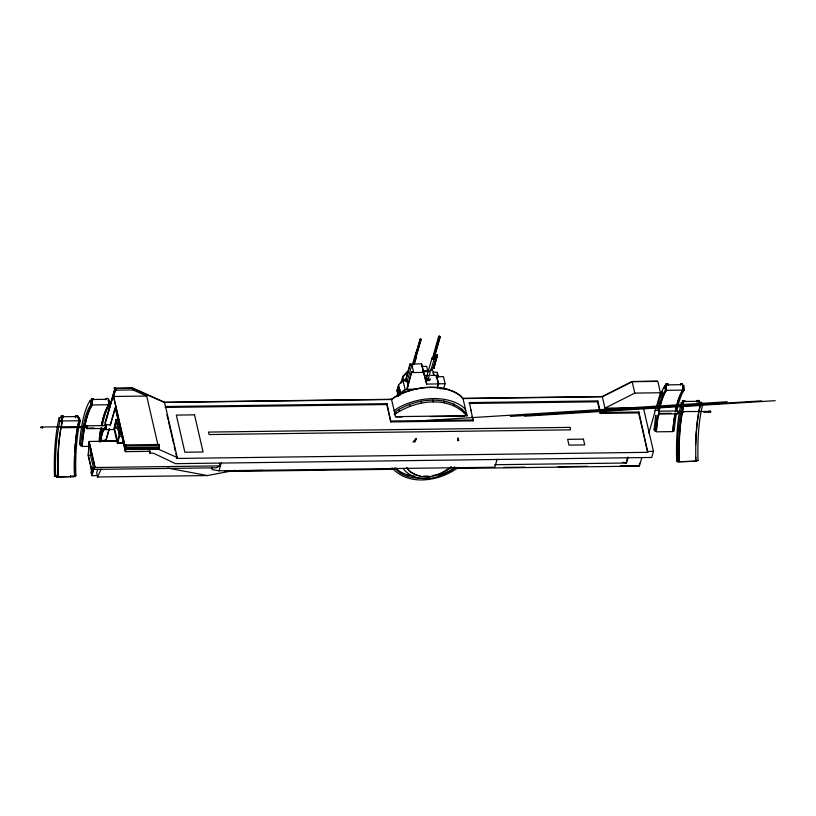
<?xml version="1.0" encoding="UTF-8"?>
<svg xmlns="http://www.w3.org/2000/svg" width="816" height="816" viewBox="0 0 816 816"><rect width="100%" height="100%" fill="white"/><g stroke="black" fill="none" stroke-linecap="round" stroke-linejoin="round"><path stroke-width="1.22" d="M114.424 428.176L116.127 421.26L119.401 434.459L117.698 441.374L114.424 428.176L118.177 428.135M117.861 443.068L119.83 433.908L116.576 419.75L115.974 419.567L113.995 428.726L117.259 442.884L124.165 442.986M42.667 427.768L42.616 427.033L87.026 426.452L86.72 427.268M100.868 441.13L100.929 437.264L103.224 429.236L103.979 429.675L104.56 427.635M101.408 441.599L101.592 437.947M117.167 441.089L89.138 441.456L88.199 455.654L91.372 469.435L216.22 467.813L219.983 465.885L219.412 463.406M88.393 455.491L89.23 442.843L94.789 466.997L91.433 468.71L88.393 455.491L90.596 455.471L93.361 467.486M90.596 455.471L91.015 449.147M91.647 466.936L91.168 472.658L91.871 475.677L96.961 475.616M456.277 468.476L639.387 466.099L639.509 463.213M457.786 440.446L458.021 437.947L458.857 440.589M457.868 440.793L458.092 438.294M84.456 427.39A68.575 17.503 89.3 0 0 82.722 439.171L82.1 445.75L80.651 445.76L81.284 439.181A68.575 17.503 89.3 0 1 83.008 427.411M99.929 442.282L100.246 438.967A68.513 17.493 89.3 0 1 101.755 428.431M658.165 415.273A68.513 17.493 89.3 0 0 656.88 424.555L656.248 431.185L655.279 431.195L654.085 429.553L655.717 415.222M654.83 428.533L654.881 429.838M655.279 431.195L655.921 424.565A68.513 17.493 89.3 0 1 657.206 415.283M673.404 424.31L672.772 430.889L674.22 430.868L674.852 424.289A68.575 17.503 89.3 0 1 676.362 413.743M86.455 426.35C87.577 422.433 87.373 431.848 86.445 427.258M114.75 389.946C114.128 390.548 118.555 389.671 114.76 390.436M708.788 411.254L708.808 412.162L703.79 412.223M397.055 396.607L397.82 391.578L396.964 390.599L398.555 385.06L402.869 379.868L405.807 379.828M432.429 358.52L438.712 336.304L439.477 336.151L440.059 337.232L433.867 358.826L433.102 358.979L432.521 357.898M438.712 336.304L438.62 336.937L440.059 337.232M105.315 425.697L105.713 424.942L105.682 428.451L86.873 428.696M677.698 412.651L677.698 411.59L709.073 411.437M710.471 412.009L710.542 411.121L710.603 412.182L709.073 411.978M59.15 417.812L57.926 423.382A73.195 18.686 89.3 0 0 54.315 469.067L54.488 476.299L57.946 476.044L57.773 469.057A68.707 17.534 89.3 0 1 61.169 426.187L62.312 420.985L61.465 417.782L59.15 417.812L59.996 421.015L58.854 426.217A68.707 17.534 89.3 0 0 55.457 469.088L55.631 476.075L54.488 476.299M63.24 417.721L63.22 415.925L61.21 415.946L61.231 417.751M62.995 416.915L63.22 415.925M75.511 415.762L75.521 417.629L75.511 415.762L77.755 415.732L79.101 420.75A68.003 17.36 89.3 0 0 77.857 426.411M77.52 416.792L77.755 415.732M77.938 424.922L78.622 421.811M79.101 425.952L80.243 420.75L79.397 417.557L78.01 417.578L78.571 419.699M656.87 408.52L661.409 392.241L664.938 385.54L665.907 385.519L666.427 390.038L664.754 392.72A68.513 17.493 89.3 0 0 659.073 410.397M681.329 402.553L680.105 408.122A73.185 18.686 89.3 0 0 676.495 453.798L676.668 461.02L679.198 460.775L679.024 453.798A68.707 17.544 89.3 0 1 682.411 410.927L683.553 405.725L682.717 402.533L681.329 402.553L682.166 405.746L681.023 410.938A68.707 17.544 89.3 0 0 677.637 453.818L677.81 460.795L679.198 460.775M684.94 401.472L684.706 400.666L682.462 400.697L682.472 402.563M684.471 401.727L684.706 400.666M696.782 401.492L697.007 400.503L699.006 400.483L700.352 405.491A68.003 17.36 89.3 0 0 699.098 411.152M697.027 402.308L697.007 400.503M699.006 400.483L699.026 402.278M698.955 410.713L700.097 405.511L699.261 402.308L701.576 402.278L702.423 405.481L701.281 410.683A68.707 17.534 89.3 0 0 697.884 453.553L698.057 460.54L694.6 460.795L698.057 460.54M467.14 416.089L462.937 398.351L460.877 395.964A48.175 30.131 -13 0 0 395.026 396.8L391.527 399.279L164.526 402.227L132.518 387.977L114.995 388.212L105.121 422.617L105.274 425.83M101.041 437.529L103.275 429.767L104.02 430.205L104.652 428.023M105.254 422.851L114.985 388.906L115.27 390.109L113.455 396.423L125.746 449.789L125.409 450.952L115.342 407.235L110.323 424.738L106.243 424.789M101.327 437.029L103.183 430.542M105.876 421.178L115.26 388.426M638.908 412.019L638.642 412.916L600.209 413.416L600.464 412.519L638.908 412.019L647.72 452.329L177.011 458.449L177.266 457.562L158.977 449.422L159.14 444.475L126.082 444.914L125.368 447.423L113.638 396.474L115.444 390.17L114.995 388.212M93.595 468.812L91.871 474.82L91.341 472.535L92.341 469.312M91.871 475.677L93.911 468.557M109.232 428.553L105.774 440.599L104.03 440.018M97.706 469.292L96.665 472.933L97.594 476.993L207.376 475.565L234.773 470.312M109.222 429.267L105.825 441.109L99.807 440.579M110.242 425.707L115.342 407.939L125.409 451.656L150.45 451.33L149.92 453.186L153.296 453.145L175.522 463.661L651.698 457.47L653.453 451.36L643.385 407.643L604.952 408.143L602.269 396.535L632.125 381.48L657.747 381.143L660.419 392.761L648.853 433.092M125.409 451.656L126.082 444.914M158.661 446.148L159.14 444.475M211.721 467.344L212.252 469.608L219.014 470.812L221.309 462.825M386.784 404.542L387.039 403.655L165.515 406.531L165.26 407.429L386.784 404.542L390.793 421.923L473.147 420.842L469.404 402.584L597.791 400.911L600.464 412.519M398.565 396.107L397.28 390.558L398.504 386.294L400.034 392.955L399.432 395.087M400.013 389.671L398.993 389.681L398.667 390.803L399.371 393.832L400.421 394.873M398.983 389.854L398.708 390.803L399.738 390.925M400.778 383.551L402.839 376.36L407.694 371.219M390.793 421.923L387.039 403.655M398.993 389.681L399.371 393.832L400.391 393.822M399.728 395.128L400.36 392.914L398.555 385.06M405.358 381.46L410.142 364.762L411.907 364.742L407.123 381.439L405.358 381.46L409.979 364.018L421.546 363.865L426.676 384.071L438.59 383.918L436.621 375.36L430.664 375.442M412.672 363.824L414.987 355.735M415.232 355.827L420.107 340.099L420.73 340.741L414.059 363.803M420.515 340.374C419.597 342.179 419.934 337.579 420.954 339.385L415.864 356.47L420.883 339.079M416.364 352.685L420.199 339.079M420.505 338.926L415.66 355.603L416.191 355.817M411.907 364.742L413.488 371.586L411.723 371.606L406.929 388.314L407.153 389.273L417.16 389.14M413.59 364.762L416.527 356.347L415.609 355.409M407.153 389.273L411.723 371.606M414.212 364.436L416.527 356.347M426.411 377.675L432.021 358.122M434.326 354.144L437.764 342.149M438.447 339.752L439.477 336.151M433.102 358.979L439.294 337.396M433.959 358.204L440.15 336.61M429.634 379.593L429.226 380.419L428.002 379.787L430.909 369.444C433.102 367.547 432.48 372.055 430.909 369.444M431.154 369.485L431.827 369.138L432.358 369.832L431.154 369.485L434.959 356.215L436.193 356.439L434.959 356.215M433.133 367.73L436.754 356.837L433.847 368.016L433.286 367.435M433.847 368.016L437.529 355.021C436.529 353.818 435.724 358.51 437.039 357.133M433.418 368.016L436.999 354.807M437.315 354.807L434 367.72M436.05 377.349L436.621 375.36M437.09 387.784L438.233 383.806L436.611 376.737L443.465 376.645L445.087 383.714L443.659 388.681M437.447 387.886L438.59 383.918M469.404 402.584L469.149 403.471L597.536 401.798L597.791 400.911M470.832 410.774L471.087 409.887M497.107 459.235L494.822 467.221L219.014 470.812M626.382 461.887L627.718 457.225M494.567 464.722L626.494 463.009L628.136 457.266M639.387 466.099L641.845 457.541M427.992 379.613L428.696 379.114M661.113 395.77L662.368 392.231L661.409 392.241M42.381 427.105C42.208 425.105 40.076 429.236 41.035 427.186M658.971 413.916L658.889 410.672M677.26 410.744C678.147 409.622 678.371 413.406 677.545 413.834L658.736 414.079M401.951 382L402.869 379.868L405.134 389.681L403.757 392.884M97.594 476.993L101.123 469.047M415.171 440.711L416.252 438.467L412.937 442.17M414.712 442.18L416.333 438.814L413.845 441.589M436.315 356.847L436.815 357.357M426.329 377.257L425.493 378.94L427.105 380.593L429.553 380.562L430.389 378.879M398.738 387.376L396.964 390.599L398.249 396.188M401.686 382.01L402.869 379.868M84.691 426.187A68.575 17.503 89.3 0 1 90.617 407.306L92.269 404.644L91.759 400.248L90.311 400.268L88.597 403.022A73.328 18.717 89.3 0 0 80.172 437.09L79.489 444.169L80.651 445.76M91.831 399.503L91.729 398.647L93.422 398.626L93.524 399.483L106.06 399.32L105.958 398.463L108.273 398.432L108.997 404.746A68.003 17.36 89.3 0 0 101.582 425.156M93.299 399.84L93.422 398.626M90.311 400.268L90.821 404.665L89.168 407.317A68.575 17.503 89.3 0 0 83.242 426.197M105.958 398.463L105.805 399.718M102.204 425.993A68.513 17.493 89.3 0 1 108.12 407.133L109.793 404.45L109.273 399.942L108.304 399.952L108.824 404.471L107.161 407.143A68.513 17.493 89.3 0 0 102.5 420.301M665.713 385.264L665.866 383.999L668.182 383.969L668.029 385.234L668.182 383.969M664.938 385.54L665.458 390.048L663.796 392.731A68.513 17.493 89.3 0 0 658.114 410.407M675.719 410.509A68.003 17.36 89.3 0 1 683.135 390.109L682.411 383.785L680.717 383.806L680.595 385.019M682.411 383.785L682.513 384.642M681.839 391.558L682.941 389.783L682.564 386.488M682.441 385.397L683.879 385.376L684.389 389.773L682.737 392.425A68.575 17.503 89.3 0 0 676.811 411.305M42.442 428.033L42.34 428.002M450.289 467.619L450.932 466.895M451.299 466.925C440.028 477.554 416.374 482.052 406.654 467.507M454.492 466.854C441.874 479.431 416.242 484.347 403.716 469.312M403.685 376.135L407.99 371.586M394.138 410.642L397.637 408.163A48.175 30.131 -13 0 1 463.498 407.337L465.559 409.714M466.721 414.242C450.585 394.016 415.946 397.749 395.689 411.55L396.117 413.406M394.271 414.712C414.416 400.36 448.596 394.791 466.405 415.405M449.29 468.323L440.344 473.433M455.756 467.364L451.064 470.689L438.498 475.789M458.194 467.456C440.018 481.144 408.51 486.683 392.027 467.823M400.36 392.914L405.134 389.681L409.04 389.63L408.877 391.15M420.954 339.385L420.271 339.395M420.73 340.741L419.679 340.323M91.372 469.435L95.135 467.507L219.983 465.885M604.952 408.143L634.797 393.098L660.419 392.761M415.966 353.053L415.517 353.838L416.211 354.093L416.66 353.308M416.18 353.95L416.507 353.389M399.371 393.659L400.279 393.261L399.697 390.793L398.667 390.803L399.442 390.629M432.827 475.646L439.345 473.892M399.646 392.72L400.503 392.486M56.416 476.146L56.437 477.044L74.684 476.493A68.003 17.36 89.3 0 1 77.622 427.615M74.746 476.024L75.878 475.799L75.704 468.823A68.707 17.544 89.3 0 1 78.866 427.156M56.437 477.044L74.684 476.493M676.668 461.02L677.872 460.734M677.657 460.775L677.688 461.785L695.936 461.234A68.003 17.36 89.3 0 1 698.873 412.355M695.936 461.234L677.688 461.785M428.39 476.085L423.647 476.105M429.767 477.707C417.67 479.349 402.89 478.094 394.74 467.915M426.013 420.464L727.178 401.758M510.439 416.395L761.552 400.88M524.637 416.191L775.2 400.687M421.882 366.445L426.676 366.384L427.87 371.576L423.086 371.637M422.892 371.015L429.216 370.933M422.963 371.392L429.206 371.311M411.947 372.565L423.514 372.412L426.676 384.071M424.708 375.523L428.278 375.472M405.185 380.725L407.684 380.684M438.233 383.806L445.087 383.714M114.301 388.528L114.393 387.743L114.301 388.528L132.365 388.202L164.373 402.451L391.629 399.493L395.209 396.953A47.828 29.917 -13 0 1 460.591 396.127L462.713 398.575L602.33 396.76L632.176 381.704L657.349 381.378M115.444 390.17L132.967 389.936L146.686 396.046L157.865 444.567M665.621 384.407L667.937 384.377M668.284 384.836L680.819 384.673L680.717 383.806M440.232 388.732L446.23 388.651M663.214 388.314L664.173 388.304M113.638 396.474L146.686 396.046M399.687 392.71L400.717 392.7M665.458 390.048L666.427 390.038M682.941 389.783L684.389 389.773M659.175 410.723A68.003 17.36 89.3 0 1 666.59 390.323L683.135 390.109M91.514 399.004L93.208 398.973M462.937 398.351L602.269 396.535M659.736 396.964L660.695 396.943M90.821 404.665L92.269 404.644M108.824 404.471L109.793 404.45M84.803 426.544A68.003 17.36 89.3 0 1 92.463 404.96L108.997 404.746M682.462 400.697L682.696 401.503L699.241 401.288M658.216 402.41L659.175 402.4M682.166 405.746L683.553 405.725M682.696 401.503L683.808 405.705L702.423 405.481M61.21 415.946L61.455 416.762L77.989 416.548M654.422 410.489L659.297 410.417M659.083 411.182L677.892 410.938M710.675 411.305L709.053 411.06M115.974 419.567L118.493 419.536M116.576 419.75L119.095 419.72M677.423 412.57L683.706 412.488M59.996 421.015L62.312 420.985M61.455 416.762L62.557 420.964L80.243 420.75M466.946 415.721L395.525 416.65L391.527 399.279M658.43 413.467L670.966 413.304M395.882 417.017L402.247 416.935M430.246 416.568L464.6 416.129M391.048 421.025L473.402 419.954M87.21 425.799L106.019 425.554M62.638 427.737L86.741 427.431M114.434 427.186L118.187 427.135M86.557 428.084L94.085 427.982M105.672 429.624L114.587 429.502M119.83 433.908L122.349 433.877M119.809 436.254L122.339 436.223M654.085 429.553L655.054 429.542M100.49 441.181L117.249 440.966M117.259 442.884L123.563 442.802M89.821 446.372L82.181 446.464A68.003 17.36 89.3 0 1 84.578 427.747M126.307 445.852L159.355 445.424M125.837 447.484L158.885 447.056M126.052 448.433L159.11 448.004M647.975 451.432L653.453 451.36M91.433 468.71L93.636 468.69M243.902 470.669L262.997 470.424M306.275 469.853L325.37 469.608M503.656 467.435L525.198 467.16M558.164 466.721L587.316 466.344M620.272 465.916L639.295 465.671M224.992 471.485L393.995 469.292M55.631 476.075L57.946 476.044M75.878 475.799L74.491 475.82L74.317 468.843A68.707 17.544 89.3 0 1 74.491 456.032M125.899 448.963L158.855 448.882M126.021 449.494L158.977 449.422M397.28 390.558L399.289 390.65M414.763 476.289C407.949 475.504 400.605 473.209 395.872 468.037M622.741 462.346L626.494 463.009M167.586 468.058L207.376 475.565M417.976 475.269L419.863 475.81M103.397 429.257L104.071 429.655M677.545 413.834L677.239 413.222M105.682 428.451L105.366 427.839M433.867 367.129L434.132 368.302L432.704 367.73M406.909 468.16L409.887 471.597L417.109 475.34M632.125 381.48L634.797 393.098M638.642 412.916L647.72 452.329M597.536 401.798L600.209 413.416M472.117 416.374L473.147 420.842M463.478 410.672L463.896 412.519M461.55 408.449L461.978 410.295M453.737 403.838L454.165 405.685M438.335 376.931L437.243 372.208L433.01 372.259L433.551 374.626M443.924 401.003L444.343 402.849M437.243 373.289L438.059 376.839M433.021 370.882L434.102 375.605M432.755 400.136L433.184 401.982M421.546 363.865L423.514 372.412M421.015 401.288L421.433 403.145M409.979 364.018L410.142 364.762M407.123 381.439L408.173 386.009M409.479 404.399L409.907 406.246M402.839 376.36L403.879 380.878M398.953 409.234L399.381 411.08M408.153 474.881L408.52 476.483M164.526 402.227L177.266 457.562M166.943 414.712L168.065 419.577M168.616 422.005L173.655 443.873M174.216 446.301L175.338 451.156M175.889 453.594L177.011 458.449M149.359 450.758L149.92 453.186M132.518 387.977L132.967 389.936M118.106 429.134L119.666 435.877M89.138 441.456L95.135 467.507M665.866 383.999L666.59 390.323M91.729 398.647L92.463 404.96M695.65 457.082L695.742 460.571M72.95 475.81L72.981 476.83M70.89 475.799L70.706 476.86L70.676 475.84M99.154 441.517A68.003 17.36 89.3 0 1 101.123 427.533M99.287 438.977A68.513 17.493 89.3 0 1 100.572 429.695M101.48 424.82A68.513 17.493 89.3 0 1 102.235 421.393M58.15 476.707A68.003 17.36 89.3 0 1 61.088 427.829M61.312 426.625A68.003 17.36 89.3 0 1 62.557 420.964M74.654 452.258A68.707 17.544 89.3 0 1 75.266 443.69M75.49 441.313A68.707 17.544 89.3 0 1 77.479 427.176M104.978 425.717A2.938 0.745 89.3 0 1 106.09 424.279A2.938 0.745 89.3 0 1 106.213 428.93A2.938 0.745 89.3 0 1 105.029 427.961M679.391 461.448A68.003 17.36 89.3 0 1 682.329 412.57M682.564 411.366A68.003 17.36 89.3 0 1 683.808 405.705M675.25 412.886A68.003 17.36 89.3 0 0 672.863 431.613L656.319 431.827A68.003 17.36 89.3 0 1 658.492 414.324M658.237 410.101A2.938 0.745 89.3 0 1 659.481 411.794A2.938 0.745 89.3 0 1 658.543 415.089M673.537 423.157A68.575 17.503 89.3 0 1 674.291 417.578M674.485 416.293A68.575 17.503 89.3 0 1 674.914 413.763M675.362 411.325A68.575 17.503 89.3 0 1 676.617 405.613M676.892 404.542A68.575 17.503 89.3 0 1 681.289 392.445M695.62 444.598A68.707 17.534 89.3 0 1 696.313 430.848M696.415 429.634A68.707 17.534 89.3 0 1 697.884 416.986M698.078 415.691A68.707 17.534 89.3 0 1 698.731 411.927M661.011 395.291A73.899 18.86 89.3 0 1 662.296 391.792M428.716 378.114A1.183 0.867 16 0 1 426.911 378.532A1.183 0.867 16 0 1 427.074 377.033M434.326 358.55A1.183 0.867 16 0 1 433.184 359.224A1.183 0.867 16 0 1 432.021 358.275A1.183 0.867 16 0 1 432.97 357.439M433.837 357.694A1.183 0.867 16 0 1 434.061 357.877M115.658 388.039L115.77 388.671L115.668 387.926M416.507 351.451L416.17 352.012L417.098 351.992L416.507 351.451M194.524 414.854L176.327 415.089L184.875 452.237L203.082 451.993L194.524 414.854M570.007 427.37L208.539 432.072L209.11 434.551L570.578 429.848L570.007 427.37M583.409 439.141L567.661 439.345L568.997 445.128L584.735 444.924L583.409 439.141"/></g></svg>
